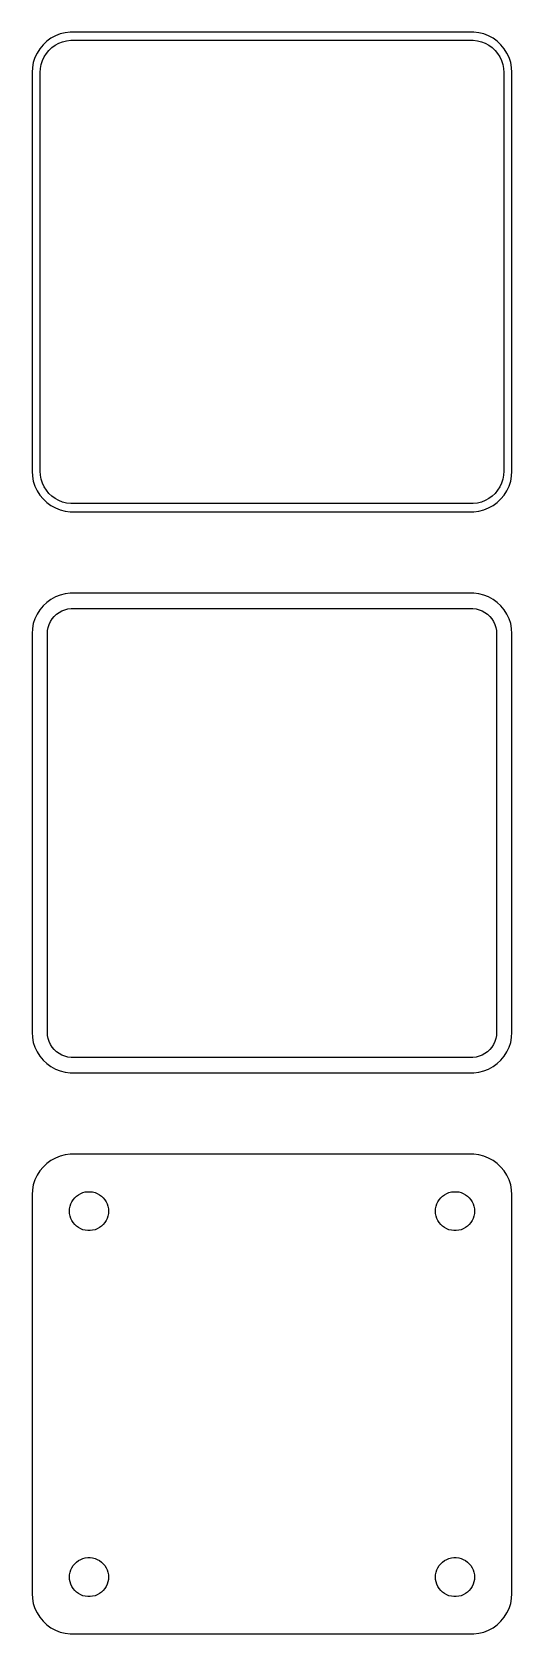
# Model space of a CAD drawing. Header units: metres. Extents: x -30 to 30, y 178 to 374.
import ezdxf

# ---------------------------------------------------------------- set-up
doc = ezdxf.new("R2010")
doc.units = ezdxf.units.M

msp = doc.modelspace()

# ---------------------------------------------------------------- linework, layer by layer
for p, q in [((-25.4369, 374.411), (-26.0451, 374.255)), ((-24.8139, 374.49), (-25.4369, 374.411)), ((24.8139, 374.49), (-24.8139, 374.49)), ((25.4369, 374.411), (24.8139, 374.49)), ((26.0451, 374.255), (25.4369, 374.411)), ((-28.5451, 372.439), (-28.8815, 371.909)), ((-28.1448, 372.923), (-28.5451, 372.439)), ((-27.6871, 373.353), (-28.1448, 372.923)), ((-27.1791, 373.722), (-27.6871, 373.353)), ((-27.4159, 372.238), (-27.0497, 372.582)), ((-26.6289, 374.024), (-27.1791, 373.722)), ((-27.0497, 372.582), (-26.6433, 372.877)), ((-26.6433, 372.877), (-26.2031, 373.119)), ((-26.0451, 374.255), (-26.6289, 374.024)), ((-26.2031, 373.119), (-25.7361, 373.304)), ((-25.7361, 373.304), (-25.2495, 373.429)), ((-25.2495, 373.429), (-24.7512, 373.492)), ((-24.7512, 373.492), (24.7512, 373.492)), ((24.7512, 373.492), (25.2495, 373.429)), ((25.2495, 373.429), (25.7361, 373.304)), ((25.7361, 373.304), (26.2031, 373.119)), ((26.6289, 374.024), (26.0451, 374.255)), ((26.2031, 373.119), (26.6433, 372.877)), ((27.1791, 373.722), (26.6289, 374.024)), ((26.6433, 372.877), (27.0497, 372.582)), ((27.0497, 372.582), (27.4159, 372.238)), ((27.6871, 373.353), (27.1791, 373.722)), ((28.1448, 372.923), (27.6871, 373.353)), ((28.5451, 372.439), (28.1448, 372.923)), ((28.8815, 371.909), (28.5451, 372.439)), ((-29.3429, 370.743), (-29.4606, 370.127)), ((-29.1489, 371.341), (-29.3429, 370.743)), ((-28.8815, 371.909), (-29.1489, 371.341)), ((-28.4684, 370.001), (-28.3743, 370.495)), ((-28.3743, 370.495), (-28.2191, 370.972)), ((-28.2191, 370.972), (-28.0052, 371.427)), ((-28.0052, 371.427), (-27.7361, 371.851)), ((-27.7361, 371.851), (-27.4159, 372.238)), ((27.4159, 372.238), (27.7361, 371.851)), ((27.7361, 371.851), (28.0052, 371.427)), ((28.0052, 371.427), (28.2191, 370.972)), ((28.2191, 370.972), (28.3743, 370.495)), ((28.3743, 370.495), (28.4684, 370.001)), ((29.1489, 371.341), (28.8815, 371.909)), ((29.3429, 370.743), (29.1489, 371.341)), ((29.4606, 370.127), (29.3429, 370.743)), ((-29.4606, 370.127), (-29.5, 369.5)), ((-29.5, 369.5), (-29.5, 320.5)), ((-28.5, 369.5), (-28.4684, 370.001)), ((-28.5, 320.5), (-28.5, 369.5)), ((28.4684, 370.001), (28.5, 369.5)), ((28.5, 369.5), (28.5, 320.5)), ((29.5, 369.5), (29.4606, 370.127)), ((29.5, 320.5), (29.5, 369.5)), ((-29.5, 320.5), (-29.4606, 319.873)), ((-29.4606, 319.873), (-29.3429, 319.257)), ((-29.3429, 319.257), (-29.1489, 318.659)), ((-28.4684, 319.999), (-28.5, 320.5)), ((-28.3743, 319.505), (-28.4684, 319.999)), ((-28.2191, 319.028), (-28.3743, 319.505)), ((28.3743, 319.505), (28.2191, 319.028)), ((28.4684, 319.999), (28.3743, 319.505)), ((28.5, 320.5), (28.4684, 319.999)), ((29.1489, 318.659), (29.3429, 319.257)), ((29.3429, 319.257), (29.4606, 319.873)), ((29.4606, 319.873), (29.5, 320.5)), ((-29.1489, 318.659), (-28.8815, 318.091)), ((-28.8815, 318.091), (-28.5451, 317.561)), ((-28.5451, 317.561), (-28.1448, 317.077)), ((-28.0052, 318.573), (-28.2191, 319.028)), ((-27.7361, 318.149), (-28.0052, 318.573)), ((-27.4159, 317.762), (-27.7361, 318.149)), ((-27.0497, 317.418), (-27.4159, 317.762)), ((-26.6433, 317.123), (-27.0497, 317.418)), ((27.0497, 317.418), (26.6433, 317.123)), ((27.4159, 317.762), (27.0497, 317.418)), ((27.7361, 318.149), (27.4159, 317.762)), ((28.0052, 318.573), (27.7361, 318.149)), ((28.2191, 319.028), (28.0052, 318.573)), ((28.1448, 317.077), (28.5451, 317.561)), ((28.5451, 317.561), (28.8815, 318.091)), ((28.8815, 318.091), (29.1489, 318.659)), ((-28.1448, 317.077), (-27.6871, 316.647)), ((-27.6871, 316.647), (-27.1791, 316.278)), ((-27.1791, 316.278), (-26.6289, 315.976)), ((-26.2031, 316.881), (-26.6433, 317.123)), ((-26.6289, 315.976), (-26.0451, 315.745)), ((-25.7361, 316.696), (-26.2031, 316.881)), ((-26.0451, 315.745), (-25.4369, 315.589)), ((-25.2495, 316.571), (-25.7361, 316.696)), ((-25.4369, 315.589), (-24.8139, 315.51)), ((-24.7512, 316.508), (-25.2495, 316.571)), ((-24.8139, 315.51), (24.8139, 315.51)), ((24.7512, 316.508), (-24.7512, 316.508)), ((25.2495, 316.571), (24.7512, 316.508)), ((24.8139, 315.51), (25.4369, 315.589)), ((25.7361, 316.696), (25.2495, 316.571)), ((25.4369, 315.589), (26.0451, 315.745)), ((26.2031, 316.881), (25.7361, 316.696)), ((26.0451, 315.745), (26.6289, 315.976)), ((26.6433, 317.123), (26.2031, 316.881)), ((26.6289, 315.976), (27.1791, 316.278)), ((27.1791, 316.278), (27.6871, 316.647)), ((27.6871, 316.647), (28.1448, 317.077)), ((-25.4369, 305.411), (-26.0451, 305.255)), ((-24.8139, 305.49), (-25.4369, 305.411)), ((24.8139, 305.49), (-24.8139, 305.49)), ((25.4369, 305.411), (24.8139, 305.49)), ((26.0451, 305.255), (25.4369, 305.411)), ((-28.5451, 303.439), (-28.8815, 302.909)), ((-28.1448, 303.923), (-28.5451, 303.439)), ((-27.6871, 304.353), (-28.1448, 303.923)), ((-27.1791, 304.722), (-27.6871, 304.353)), ((-26.6289, 305.024), (-27.1791, 304.722)), ((-26.0451, 305.255), (-26.6289, 305.024)), ((-25.8254, 303.317), (-25.4619, 303.461)), ((-25.4619, 303.461), (-25.0833, 303.558)), ((-25.0833, 303.558), (-24.6954, 303.607)), ((-24.6954, 303.607), (24.6954, 303.607)), ((24.6954, 303.607), (25.0833, 303.558)), ((25.0833, 303.558), (25.4619, 303.461)), ((25.4619, 303.461), (25.8254, 303.317)), ((26.6289, 305.024), (26.0451, 305.255)), ((27.1791, 304.722), (26.6289, 305.024)), ((27.6871, 304.353), (27.1791, 304.722)), ((28.1448, 303.923), (27.6871, 304.353)), ((28.5451, 303.439), (28.1448, 303.923)), ((28.8815, 302.909), (28.5451, 303.439)), ((-29.3429, 301.743), (-29.4606, 301.127)), ((-29.1489, 302.341), (-29.3429, 301.743)), ((-28.8815, 302.909), (-29.1489, 302.341)), ((-27.5151, 301.274), (-27.3943, 301.646)), ((-27.3943, 301.646), (-27.2279, 302)), ((-27.2279, 302), (-27.0184, 302.33)), ((-27.0184, 302.33), (-26.7692, 302.631)), ((-26.7692, 302.631), (-26.4842, 302.899)), ((-26.4842, 302.899), (-26.168, 303.128)), ((-26.168, 303.128), (-25.8254, 303.317)), ((25.8254, 303.317), (26.168, 303.128)), ((26.168, 303.128), (26.4842, 302.899)), ((26.4842, 302.899), (26.7692, 302.631)), ((26.7692, 302.631), (27.0184, 302.33)), ((27.0184, 302.33), (27.2279, 302)), ((27.2279, 302), (27.3943, 301.646)), ((27.3943, 301.646), (27.5151, 301.274)), ((29.1489, 302.341), (28.8815, 302.909)), ((29.3429, 301.743), (29.1489, 302.341)), ((29.4606, 301.127), (29.3429, 301.743)), ((-29.4606, 301.127), (-29.5, 300.5)), ((-29.5, 300.5), (-29.5, 251.5)), ((-27.6129, 300.5), (-27.5884, 300.89)), ((-27.6129, 251.5), (-27.6129, 300.5)), ((-27.5884, 300.89), (-27.5151, 301.274)), ((27.5151, 301.274), (27.5884, 300.89)), ((27.5884, 300.89), (27.6129, 300.5)), ((27.6129, 300.5), (27.6129, 251.5)), ((29.5, 300.5), (29.4606, 301.127)), ((29.5, 251.5), (29.5, 300.5)), ((-29.5, 251.5), (-29.4606, 250.873)), ((-29.4606, 250.873), (-29.3429, 250.257)), ((-29.3429, 250.257), (-29.1489, 249.659)), ((-27.5884, 251.11), (-27.6129, 251.5)), ((-27.5151, 250.726), (-27.5884, 251.11)), ((-27.3943, 250.354), (-27.5151, 250.726)), ((-27.2279, 250), (-27.3943, 250.354)), ((27.3943, 250.354), (27.2279, 250)), ((27.5151, 250.726), (27.3943, 250.354)), ((27.5884, 251.11), (27.5151, 250.726)), ((27.6129, 251.5), (27.5884, 251.11)), ((29.1489, 249.659), (29.3429, 250.257)), ((29.3429, 250.257), (29.4606, 250.873)), ((29.4606, 250.873), (29.5, 251.5)), ((-29.1489, 249.659), (-28.8815, 249.091)), ((-28.8815, 249.091), (-28.5451, 248.561)), ((-28.5451, 248.561), (-28.1448, 248.077)), ((-27.0184, 249.67), (-27.2279, 250)), ((-26.7692, 249.369), (-27.0184, 249.67)), ((-26.4842, 249.101), (-26.7692, 249.369)), ((-26.168, 248.872), (-26.4842, 249.101)), ((-25.8254, 248.683), (-26.168, 248.872)), ((-25.4619, 248.539), (-25.8254, 248.683)), ((-25.0833, 248.442), (-25.4619, 248.539)), ((-24.6954, 248.393), (-25.0833, 248.442)), ((24.6954, 248.393), (-24.6954, 248.393)), ((25.0833, 248.442), (24.6954, 248.393)), ((25.4619, 248.539), (25.0833, 248.442)), ((25.8254, 248.683), (25.4619, 248.539)), ((26.168, 248.872), (25.8254, 248.683)), ((26.4842, 249.101), (26.168, 248.872)), ((26.7692, 249.369), (26.4842, 249.101)), ((27.0184, 249.67), (26.7692, 249.369)), ((27.2279, 250), (27.0184, 249.67)), ((28.1448, 248.077), (28.5451, 248.561)), ((28.5451, 248.561), (28.8815, 249.091)), ((28.8815, 249.091), (29.1489, 249.659)), ((-28.1448, 248.077), (-27.6871, 247.647)), ((-27.6871, 247.647), (-27.1791, 247.278)), ((-27.1791, 247.278), (-26.6289, 246.976)), ((-26.6289, 246.976), (-26.0451, 246.745)), ((-26.0451, 246.745), (-25.4369, 246.589)), ((-25.4369, 246.589), (-24.8139, 246.51)), ((-24.8139, 246.51), (24.8139, 246.51)), ((24.8139, 246.51), (25.4369, 246.589)), ((25.4369, 246.589), (26.0451, 246.745)), ((26.0451, 246.745), (26.6289, 246.976)), ((26.6289, 246.976), (27.1791, 247.278)), ((27.1791, 247.278), (27.6871, 247.647)), ((27.6871, 247.647), (28.1448, 248.077)), ((-25.4369, 236.411), (-26.0451, 236.255)), ((-24.8139, 236.49), (-25.4369, 236.411)), ((24.8139, 236.49), (-24.8139, 236.49)), ((25.4369, 236.411), (24.8139, 236.49)), ((26.0451, 236.255), (25.4369, 236.411)), ((-28.5451, 234.439), (-28.8815, 233.909)), ((-28.1448, 234.923), (-28.5451, 234.439)), ((-27.6871, 235.353), (-28.1448, 234.923)), ((-27.1791, 235.722), (-27.6871, 235.353)), ((-26.6289, 236.024), (-27.1791, 235.722)), ((-26.0451, 236.255), (-26.6289, 236.024)), ((26.6289, 236.024), (26.0451, 236.255)), ((27.1791, 235.722), (26.6289, 236.024)), ((27.6871, 235.353), (27.1791, 235.722)), ((28.1448, 234.923), (27.6871, 235.353)), ((28.5451, 234.439), (28.1448, 234.923)), ((28.8815, 233.909), (28.5451, 234.439)), ((-29.3429, 232.743), (-29.4606, 232.127)), ((-29.1489, 233.341), (-29.3429, 232.743)), ((-28.8815, 233.909), (-29.1489, 233.341)), ((29.1489, 233.341), (28.8815, 233.909)), ((29.3429, 232.743), (29.1489, 233.341)), ((29.4606, 232.127), (29.3429, 232.743)), ((-29.4606, 232.127), (-29.5, 231.5)), ((-29.5, 231.5), (-29.5, 182.5)), ((-24.7315, 230.383), (-24.6031, 230.656)), ((-24.6031, 230.656), (-24.4416, 230.911)), ((-24.4416, 230.911), (-24.2495, 231.143)), ((-24.2495, 231.143), (-24.0298, 231.349)), ((-24.0298, 231.349), (-23.786, 231.526)), ((-23.786, 231.526), (-23.5219, 231.672)), ((-23.5219, 231.672), (-23.2416, 231.783)), ((-23.2416, 231.783), (-22.9497, 231.857)), ((-22.9497, 231.857), (-22.6507, 231.895)), ((-22.6507, 231.895), (-22.3493, 231.895)), ((-22.3493, 231.895), (-22.0503, 231.857)), ((-22.0503, 231.857), (-21.7583, 231.783)), ((-21.7583, 231.783), (-21.4781, 231.672)), ((-21.4781, 231.672), (-21.214, 231.526)), ((-21.214, 231.526), (-20.9702, 231.349)), ((-20.9702, 231.349), (-20.7505, 231.143)), ((-20.7505, 231.143), (-20.5583, 230.911)), ((-20.5583, 230.911), (-20.3969, 230.656)), ((-20.3969, 230.656), (-20.2685, 230.383)), ((20.2685, 230.383), (20.3969, 230.656)), ((20.3969, 230.656), (20.5583, 230.911)), ((20.5583, 230.911), (20.7505, 231.143)), ((20.7505, 231.143), (20.9702, 231.349)), ((20.9702, 231.349), (21.214, 231.526)), ((21.214, 231.526), (21.4781, 231.672)), ((21.4781, 231.672), (21.7583, 231.783)), ((21.7583, 231.783), (22.0503, 231.857)), ((22.0503, 231.857), (22.3493, 231.895)), ((22.3493, 231.895), (22.6507, 231.895)), ((22.6507, 231.895), (22.9497, 231.857)), ((22.9497, 231.857), (23.2416, 231.783)), ((23.2416, 231.783), (23.5219, 231.672)), ((23.5219, 231.672), (23.786, 231.526)), ((23.786, 231.526), (24.0298, 231.349)), ((24.0298, 231.349), (24.2495, 231.143)), ((24.2495, 231.143), (24.4416, 230.911)), ((24.4416, 230.911), (24.6031, 230.656)), ((24.6031, 230.656), (24.7315, 230.383)), ((29.5, 231.5), (29.4606, 232.127)), ((29.5, 182.5), (29.5, 231.5)), ((-24.9, 229.5), (-24.8811, 229.801)), ((-24.8811, 229.199), (-24.9, 229.5)), ((-24.8811, 229.801), (-24.8246, 230.097)), ((-24.8246, 228.903), (-24.8811, 229.199)), ((-24.8246, 230.097), (-24.7315, 230.383)), ((-24.7315, 228.617), (-24.8246, 228.903)), ((-24.6031, 228.344), (-24.7315, 228.617)), ((-20.2685, 228.617), (-20.3969, 228.344)), ((-20.2685, 230.383), (-20.1754, 230.097)), ((-20.1754, 228.903), (-20.2685, 228.617)), ((-20.1754, 230.097), (-20.1189, 229.801)), ((-20.1189, 229.199), (-20.1754, 228.903)), ((-20.1189, 229.801), (-20.1, 229.5)), ((-20.1, 229.5), (-20.1189, 229.199)), ((20.1, 229.5), (20.1189, 229.801)), ((20.1189, 229.199), (20.1, 229.5)), ((20.1189, 229.801), (20.1754, 230.097)), ((20.1754, 228.903), (20.1189, 229.199)), ((20.1754, 230.097), (20.2685, 230.383)), ((20.2685, 228.617), (20.1754, 228.903)), ((20.3969, 228.344), (20.2685, 228.617)), ((24.7315, 228.617), (24.6031, 228.344)), ((24.7315, 230.383), (24.8246, 230.097)), ((24.8246, 228.903), (24.7315, 228.617)), ((24.8246, 230.097), (24.8811, 229.801)), ((24.8811, 229.199), (24.8246, 228.903)), ((24.8811, 229.801), (24.9, 229.5)), ((24.9, 229.5), (24.8811, 229.199)), ((-24.4416, 228.089), (-24.6031, 228.344)), ((-24.2495, 227.857), (-24.4416, 228.089)), ((-24.0298, 227.651), (-24.2495, 227.857)), ((-23.786, 227.474), (-24.0298, 227.651)), ((-23.5219, 227.328), (-23.786, 227.474)), ((-23.2416, 227.217), (-23.5219, 227.328)), ((-22.9497, 227.143), (-23.2416, 227.217)), ((-22.6507, 227.105), (-22.9497, 227.143)), ((-22.3493, 227.105), (-22.6507, 227.105)), ((-22.0503, 227.143), (-22.3493, 227.105)), ((-21.7583, 227.217), (-22.0503, 227.143)), ((-21.4781, 227.328), (-21.7583, 227.217)), ((-21.214, 227.474), (-21.4781, 227.328)), ((-20.9702, 227.651), (-21.214, 227.474)), ((-20.7505, 227.857), (-20.9702, 227.651)), ((-20.5583, 228.089), (-20.7505, 227.857)), ((-20.3969, 228.344), (-20.5583, 228.089)), ((20.5583, 228.089), (20.3969, 228.344)), ((20.7505, 227.857), (20.5583, 228.089)), ((20.9702, 227.651), (20.7505, 227.857)), ((21.214, 227.474), (20.9702, 227.651)), ((21.4781, 227.328), (21.214, 227.474)), ((21.7583, 227.217), (21.4781, 227.328)), ((22.0503, 227.143), (21.7583, 227.217)), ((22.3493, 227.105), (22.0503, 227.143)), ((22.6507, 227.105), (22.3493, 227.105)), ((22.9497, 227.143), (22.6507, 227.105)), ((23.2416, 227.217), (22.9497, 227.143)), ((23.5219, 227.328), (23.2416, 227.217)), ((23.786, 227.474), (23.5219, 227.328)), ((24.0298, 227.651), (23.786, 227.474)), ((24.2495, 227.857), (24.0298, 227.651)), ((24.4416, 228.089), (24.2495, 227.857)), ((24.6031, 228.344), (24.4416, 228.089)), ((-24.8246, 185.097), (-24.7315, 185.383)), ((-24.7315, 185.383), (-24.6031, 185.656)), ((-24.6031, 185.656), (-24.4416, 185.911)), ((-24.4416, 185.911), (-24.2495, 186.143)), ((-24.2495, 186.143), (-24.0298, 186.349)), ((-24.0298, 186.349), (-23.786, 186.526)), ((-23.786, 186.526), (-23.5219, 186.672)), ((-23.5219, 186.672), (-23.2416, 186.783)), ((-23.2416, 186.783), (-22.9497, 186.857)), ((-22.9497, 186.857), (-22.6507, 186.895)), ((-22.6507, 186.895), (-22.3493, 186.895)), ((-22.3493, 186.895), (-22.0503, 186.857)), ((-22.0503, 186.857), (-21.7583, 186.783)), ((-21.7583, 186.783), (-21.4781, 186.672)), ((-21.4781, 186.672), (-21.214, 186.526)), ((-21.214, 186.526), (-20.9702, 186.349)), ((-20.9702, 186.349), (-20.7505, 186.143)), ((-20.7505, 186.143), (-20.5583, 185.911)), ((-20.5583, 185.911), (-20.3969, 185.656)), ((-20.3969, 185.656), (-20.2685, 185.383)), ((-20.2685, 185.383), (-20.1754, 185.097)), ((20.1754, 185.097), (20.2685, 185.383)), ((20.2685, 185.383), (20.3969, 185.656)), ((20.3969, 185.656), (20.5583, 185.911)), ((20.5583, 185.911), (20.7505, 186.143)), ((20.7505, 186.143), (20.9702, 186.349)), ((20.9702, 186.349), (21.214, 186.526)), ((21.214, 186.526), (21.4781, 186.672)), ((21.4781, 186.672), (21.7583, 186.783)), ((21.7583, 186.783), (22.0503, 186.857)), ((22.0503, 186.857), (22.3493, 186.895)), ((22.3493, 186.895), (22.6507, 186.895)), ((22.6507, 186.895), (22.9497, 186.857)), ((22.9497, 186.857), (23.2416, 186.783)), ((23.2416, 186.783), (23.5219, 186.672)), ((23.5219, 186.672), (23.786, 186.526)), ((23.786, 186.526), (24.0298, 186.349)), ((24.0298, 186.349), (24.2495, 186.143)), ((24.2495, 186.143), (24.4416, 185.911)), ((24.4416, 185.911), (24.6031, 185.656)), ((24.6031, 185.656), (24.7315, 185.383)), ((24.7315, 185.383), (24.8246, 185.097)), ((-24.9, 184.5), (-24.8811, 184.801)), ((-24.8811, 184.199), (-24.9, 184.5)), ((-24.8811, 184.801), (-24.8246, 185.097)), ((-24.8246, 183.903), (-24.8811, 184.199)), ((-24.7315, 183.617), (-24.8246, 183.903)), ((-24.6031, 183.344), (-24.7315, 183.617)), ((-24.4416, 183.089), (-24.6031, 183.344)), ((-20.3969, 183.344), (-20.5583, 183.089)), ((-20.2685, 183.617), (-20.3969, 183.344)), ((-20.1754, 183.903), (-20.2685, 183.617)), ((-20.1754, 185.097), (-20.1189, 184.801)), ((-20.1189, 184.199), (-20.1754, 183.903)), ((-20.1189, 184.801), (-20.1, 184.5)), ((-20.1, 184.5), (-20.1189, 184.199)), ((20.1, 184.5), (20.1189, 184.801)), ((20.1189, 184.199), (20.1, 184.5)), ((20.1189, 184.801), (20.1754, 185.097)), ((20.1754, 183.903), (20.1189, 184.199)), ((20.2685, 183.617), (20.1754, 183.903)), ((20.3969, 183.344), (20.2685, 183.617)), ((20.5583, 183.089), (20.3969, 183.344)), ((24.6031, 183.344), (24.4416, 183.089)), ((24.7315, 183.617), (24.6031, 183.344)), ((24.8246, 183.903), (24.7315, 183.617)), ((24.8246, 185.097), (24.8811, 184.801)), ((24.8811, 184.199), (24.8246, 183.903)), ((24.8811, 184.801), (24.9, 184.5)), ((24.9, 184.5), (24.8811, 184.199)), ((-29.5, 182.5), (-29.4606, 181.873)), ((-29.4606, 181.873), (-29.3429, 181.257)), ((-29.3429, 181.257), (-29.1489, 180.659)), ((-24.2495, 182.857), (-24.4416, 183.089)), ((-24.0298, 182.651), (-24.2495, 182.857)), ((-23.786, 182.474), (-24.0298, 182.651)), ((-23.5219, 182.328), (-23.786, 182.474)), ((-23.2416, 182.217), (-23.5219, 182.328)), ((-22.9497, 182.143), (-23.2416, 182.217)), ((-22.6507, 182.105), (-22.9497, 182.143)), ((-22.3493, 182.105), (-22.6507, 182.105)), ((-22.0503, 182.143), (-22.3493, 182.105)), ((-21.7583, 182.217), (-22.0503, 182.143)), ((-21.4781, 182.328), (-21.7583, 182.217)), ((-21.214, 182.474), (-21.4781, 182.328)), ((-20.9702, 182.651), (-21.214, 182.474)), ((-20.7505, 182.857), (-20.9702, 182.651)), ((-20.5583, 183.089), (-20.7505, 182.857)), ((20.7505, 182.857), (20.5583, 183.089)), ((20.9702, 182.651), (20.7505, 182.857)), ((21.214, 182.474), (20.9702, 182.651)), ((21.4781, 182.328), (21.214, 182.474)), ((21.7583, 182.217), (21.4781, 182.328)), ((22.0503, 182.143), (21.7583, 182.217)), ((22.3493, 182.105), (22.0503, 182.143)), ((22.6507, 182.105), (22.3493, 182.105)), ((22.9497, 182.143), (22.6507, 182.105)), ((23.2416, 182.217), (22.9497, 182.143)), ((23.5219, 182.328), (23.2416, 182.217)), ((23.786, 182.474), (23.5219, 182.328)), ((24.0298, 182.651), (23.786, 182.474)), ((24.2495, 182.857), (24.0298, 182.651)), ((24.4416, 183.089), (24.2495, 182.857)), ((29.1489, 180.659), (29.3429, 181.257)), ((29.3429, 181.257), (29.4606, 181.873)), ((29.4606, 181.873), (29.5, 182.5)), ((-29.1489, 180.659), (-28.8815, 180.091)), ((-28.8815, 180.091), (-28.5451, 179.561)), ((-28.5451, 179.561), (-28.1448, 179.077)), ((28.1448, 179.077), (28.5451, 179.561)), ((28.5451, 179.561), (28.8815, 180.091)), ((28.8815, 180.091), (29.1489, 180.659)), ((-28.1448, 179.077), (-27.6871, 178.647)), ((-27.6871, 178.647), (-27.1791, 178.278)), ((-27.1791, 178.278), (-26.6289, 177.976)), ((-26.6289, 177.976), (-26.0451, 177.745)), ((-26.0451, 177.745), (-25.4369, 177.589)), ((-25.4369, 177.589), (-24.8139, 177.51)), ((-24.8139, 177.51), (24.8139, 177.51)), ((24.8139, 177.51), (25.4369, 177.589)), ((25.4369, 177.589), (26.0451, 177.745)), ((26.0451, 177.745), (26.6289, 177.976)), ((26.6289, 177.976), (27.1791, 178.278)), ((27.1791, 178.278), (27.6871, 178.647)), ((27.6871, 178.647), (28.1448, 179.077))]:
    msp.add_line(p, q)

doc.saveas('drawing.dxf')
